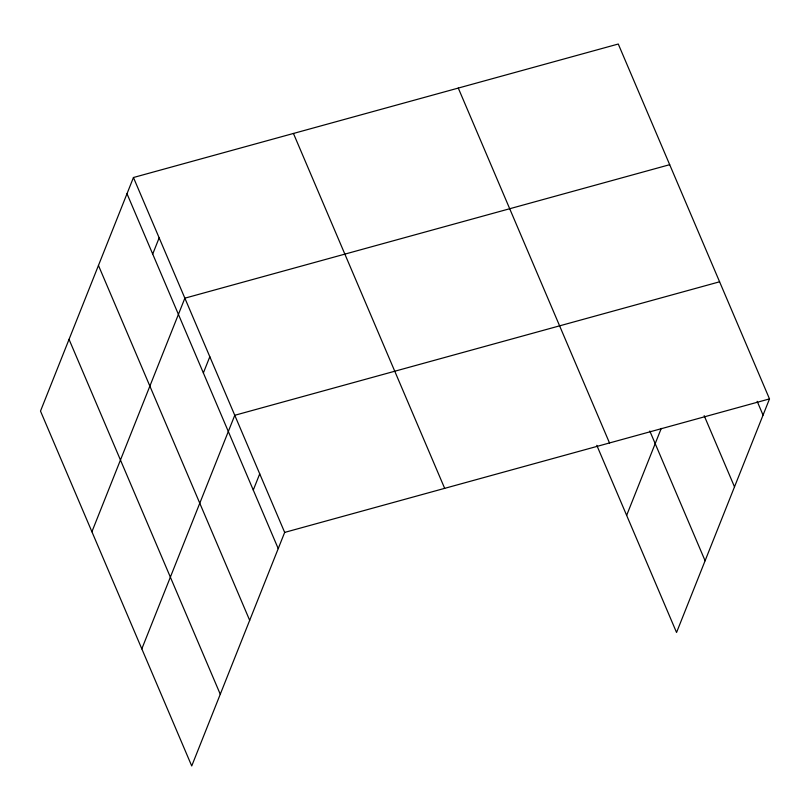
<?xml version="1.0" encoding="UTF-8"?>
<svg xmlns="http://www.w3.org/2000/svg" width="810" height="810" viewBox="0 0 810 810"><rect width="100%" height="100%" fill="white"/><g stroke="black" fill="none" stroke-linecap="round" stroke-linejoin="round"><path stroke-width="1.21" d="M133.448 177.511L40.5 411.095L191.727 765.976L284.675 532.403L133.448 177.511L618.273 44.023L769.5 398.905L676.553 632.488L596.798 445.328M152.715 254.046L159.155 237.846M91.915 531.755L184.862 298.181L669.698 164.683M203.371 372.934L209.82 356.734M141.821 648.871L234.768 415.287L719.594 281.799M253.277 490.05L259.726 473.85M626.646 515.373L661.264 428.389M284.675 532.403L769.5 398.905M757.178 401.335L763.05 415.115M704.173 415.662L734.508 486.85M649.812 431.011L705.095 560.753M458.288 88.077L609.505 442.959M293.443 133.458L444.67 488.349M126.998 193.722L278.225 548.613M98.455 265.447L249.682 620.338M69.042 339.36L220.269 694.251"/></g></svg>
